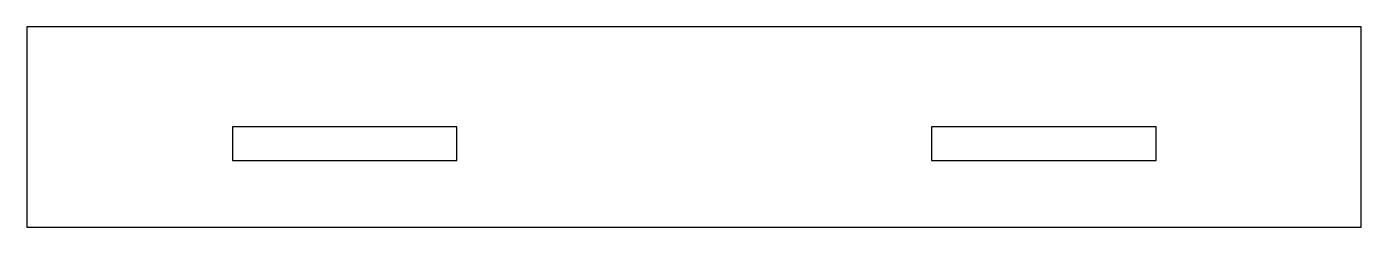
# Model space of a CAD drawing. Header units: centimetres. Extents: x -39.6 to 0.4, y -4.1 to 1.9.
import ezdxf

# ---------------------------------------------------------------- set-up
doc = ezdxf.new("R2010")
doc.units = ezdxf.units.CM
doc.layers.get('0').update_dxf_attribs({"linetype": 'CONTINUOUS'})

msp = doc.modelspace()

# ---------------------------------------------------------------- linework, layer by layer
for p, q in [((-39.611, 1.888), (-39.611, -4.112)), ((0.404, 1.888), (-39.611, 1.888)), ((0.404, -4.112), (0.404, 1.888)), ((-39.611, -4.112), (0.404, -4.112))]:
    msp.add_line(p, q)
for points in [[(-33.442, -1.112), (-33.442, -2.112), (-26.711, -2.112), (-26.711, -1.112)], [(-26.711, -1.112), (-33.442, -1.112), (-33.442, -2.112), (-26.711, -2.112)], [(-12.481, -1.112), (-12.481, -2.112), (-5.749, -2.112), (-5.749, -1.112)], [(-5.749, -1.112), (-12.481, -1.112), (-12.481, -2.112), (-5.749, -2.112)]]:
    msp.add_lwpolyline(points, close=True)

doc.saveas('drawing.dxf')
